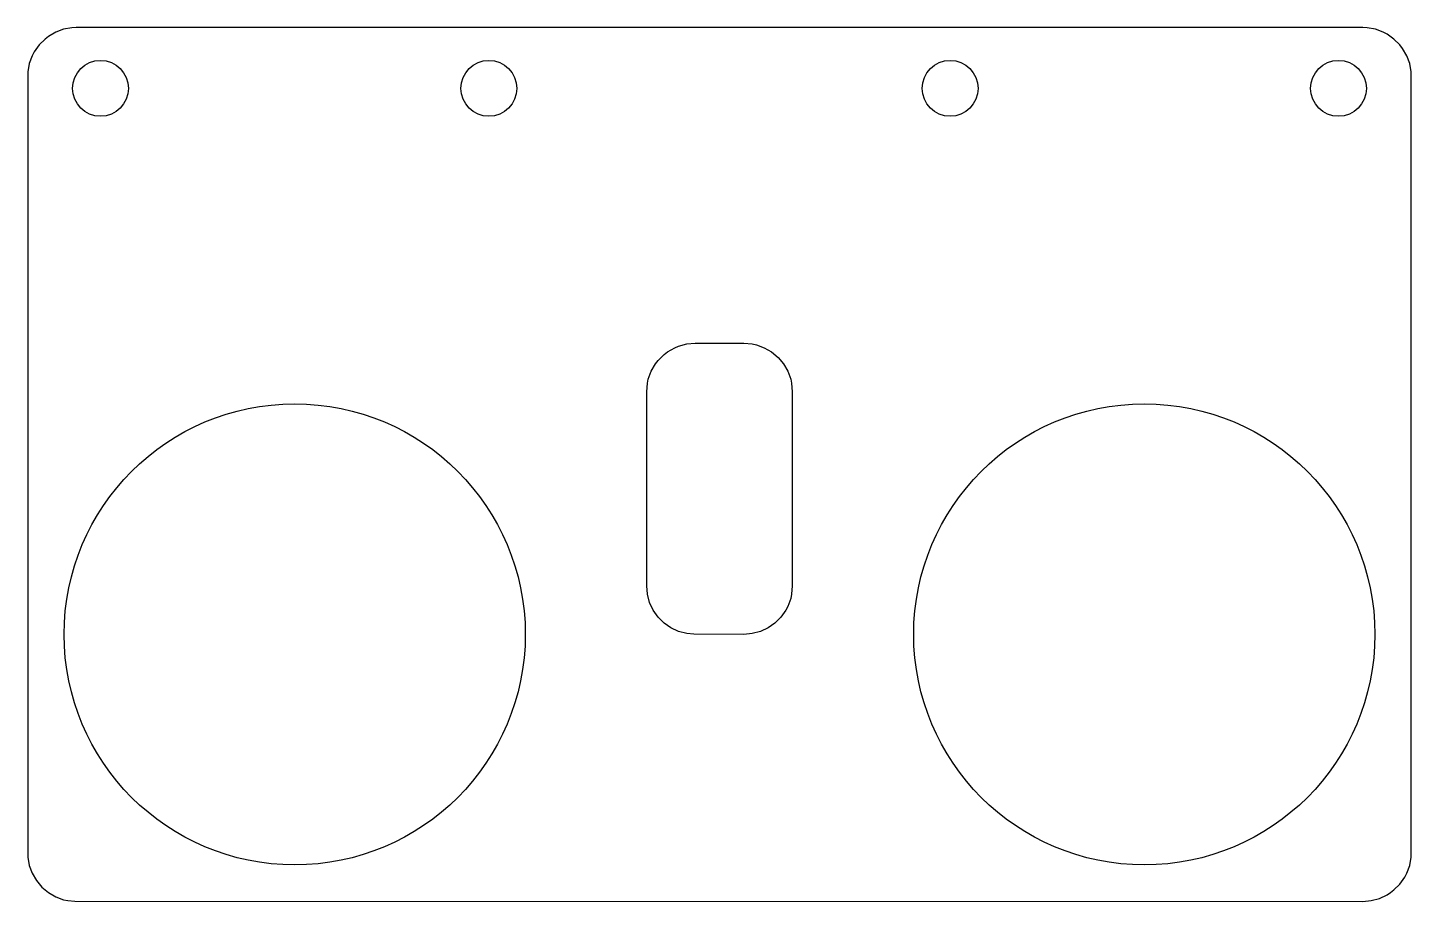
# Model space of a CAD drawing. Header units: millimetres. Extents: x 0 to 57, y 0 to 36.
import ezdxf

# ---------------------------------------------------------------- set-up
doc = ezdxf.new("R2010")
doc.units = ezdxf.units.MM
doc.layers.add('HOLES', color=7, linetype='Continuous')
doc.layers.add('OUTLINE', color=7, linetype='Continuous')

msp = doc.modelspace()

# ---------------------------------------------------------------- linework, layer by layer
at = {"layer": 'HOLES'}
msp.add_lwpolyline([(27.448, 11.002), (27.153, 11.03), (26.816, 11.121), (26.5, 11.268), (26.214, 11.468), (25.968, 11.714), (25.768, 12), (25.621, 12.316), (25.53, 12.653), (25.5, 13), (25.5, 21), (25.53, 21.347), (25.568, 21.518), (25.687, 21.845), (25.862, 22.147), (25.968, 22.286), (26.214, 22.532), (26.353, 22.638), (26.655, 22.813), (26.816, 22.879), (27.153, 22.97), (27.5, 23), (29.5, 23), (29.847, 22.97), (30.018, 22.932), (30.345, 22.813), (30.647, 22.638), (30.914, 22.414), (31.138, 22.147), (31.313, 21.845), (31.432, 21.518), (31.47, 21.347), (31.5, 21), (31.5, 13), (31.47, 12.653), (31.432, 12.482), (31.313, 12.155), (31.232, 12), (31.032, 11.714), (30.786, 11.468), (30.647, 11.362), (30.5, 11.268), (30.184, 11.121), (29.847, 11.03), (29.5, 11), (27.448, 11.002)], close=True, dxfattribs=at)
for centre, radius in [((3, 33.5), 1.15), ((19, 33.5), 1.15), ((38, 33.5), 1.15), ((54, 33.5), 1.15), ((11, 11), 9.5), ((46, 11), 9.5)]:
    msp.add_circle(centre, radius, dxfattribs=at)
at = {"layer": 'OUTLINE'}
msp.add_lwpolyline([(1.948, 0.002), (55, 0), (55.347, 0.03), (55.684, 0.121), (56, 0.268), (56.147, 0.362), (56.286, 0.468), (56.532, 0.714), (56.732, 1), (56.813, 1.155), (56.932, 1.482), (56.992, 1.826), (57, 2), (57, 34), (56.992, 34.174), (56.932, 34.518), (56.813, 34.845), (56.638, 35.147), (56.532, 35.286), (56.286, 35.532), (56, 35.732), (55.845, 35.813), (55.518, 35.932), (55.174, 35.992), (55, 36), (2, 36), (1.826, 35.992), (1.482, 35.932), (1.155, 35.813), (0.853, 35.638), (0.714, 35.532), (0.468, 35.286), (0.268, 35), (0.187, 34.845), (0.068, 34.518), (0.008, 34.174), (0, 34), (0, 2), (0.008, 1.826), (0.068, 1.482), (0.187, 1.155), (0.362, 0.853), (0.586, 0.586), (0.853, 0.362), (1.155, 0.187), (1.482, 0.068), (1.653, 0.03), (1.948, 0.002)], close=True, dxfattribs=at)

doc.saveas('drawing.dxf')
